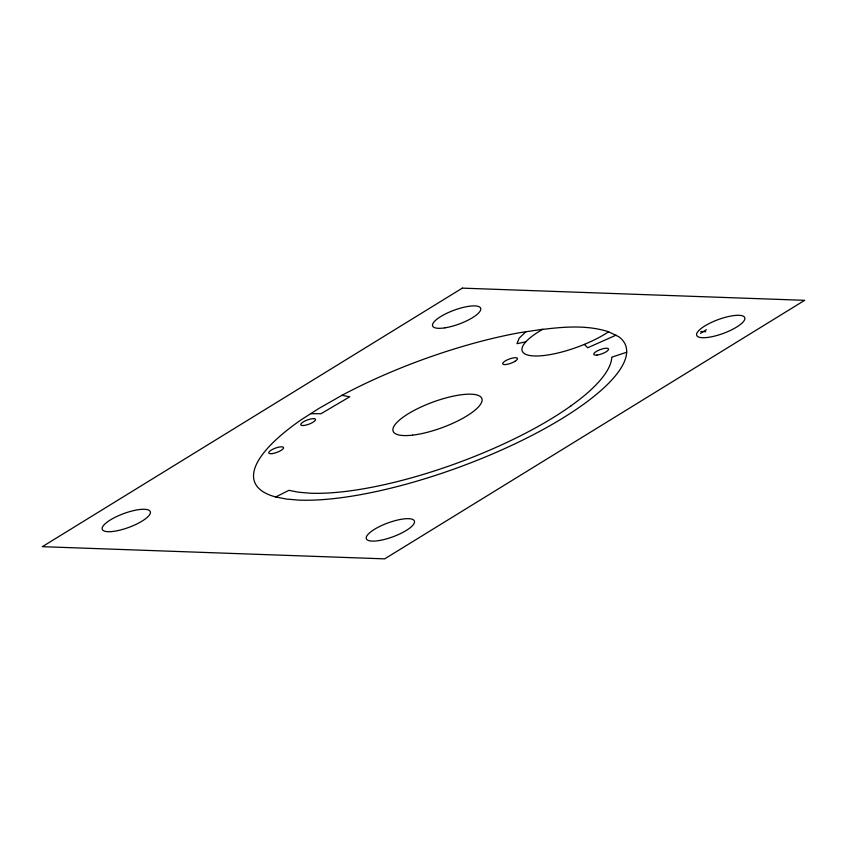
<?xml version="1.0" encoding="UTF-8"?>
<svg xmlns="http://www.w3.org/2000/svg" width="847" height="847" viewBox="0 0 847 847"><rect width="100%" height="100%" fill="white"/><g stroke="black" fill="none" stroke-linecap="round" stroke-linejoin="round"><path stroke-width="1.27" d="M525.987 331.643L519.169 338.186L516.988 343.691L525.849 341.828M571.111 405.766L579.242 399.699A181.851 52.26 -20.2 0 0 611.788 357.159L626.674 352.257M700.437 333.337L706.366 329.695M542.885 329.239L519.37 332.755A197.616 56.791 -20.2 0 0 341.923 395.327L318.938 408.423L301.13 419.816A197.849 56.855 -20.2 0 0 275.762 496.977L286.233 499.031L298.493 500.09A197.616 56.791 -20.2 0 0 588.252 400.822L591.301 398.492A197.616 56.791 -20.2 0 0 618.808 336.735L608.622 331.791A53.456 15.362 -20.2 0 1 534.393 355.962A53.456 15.362 -20.2 0 1 542.482 329.441C564.229 326.709 587.585 324.93 608.622 331.791M275.762 496.977L288.88 490.328L298.515 492.213L309.811 493.187A181.851 52.26 -20.2 0 0 571.132 405.745M616.15 335.116L587.702 347.757L584.314 344.401M310.743 413.664L320.971 413.728L349.769 396.788L341.923 395.327M700.797 331.526L705.689 331.706M462.303 288.139L42.35 546.675L384.697 558.861L804.65 300.325L462.303 288.139M514.955 361.33L513.335 362.22A7.877 2.266 -20.2 0 1 503.012 364.274A7.877 2.266 -20.2 0 1 508.624 359.287L510.561 358.599A7.877 2.266 -20.2 0 1 517.104 358.037A7.877 2.266 -20.2 0 1 514.955 361.33M313.739 418.64L312.289 418.714A7.877 2.266 -20.2 0 0 300.801 424.167A7.877 2.266 -20.2 0 0 310.203 423.701A7.877 2.266 -20.2 0 0 313.739 418.64M597.019 355.052A7.877 2.266 -20.2 0 0 608.569 349.356A7.877 2.266 -20.2 0 0 597.887 350.616A7.877 2.266 -20.2 0 0 597.019 355.052M272.003 453.632A7.877 2.266 -20.2 0 0 283.565 447.936A7.877 2.266 -20.2 0 0 272.872 449.196A7.877 2.266 -20.2 0 0 272.003 453.632M444.802 327.853A25.601 7.358 -20.2 0 0 480.789 308.954A25.601 7.358 -20.2 0 0 444.294 314.523A25.601 7.358 -20.2 0 0 444.802 327.853M111.412 531.598A25.601 7.358 -20.2 0 0 150.205 513.578A25.601 7.358 -20.2 0 0 117.204 516.289A25.601 7.358 -20.2 0 0 111.412 531.598M379.572 540.471A25.601 7.358 -20.2 0 0 414.49 521.371A25.601 7.358 -20.2 0 0 377.053 527.829A25.601 7.358 -20.2 0 0 379.572 540.471M707.266 337.477A25.601 7.358 -20.2 0 0 744.841 318.991A25.601 7.358 -20.2 0 0 710.082 323.067A25.601 7.358 -20.2 0 0 707.266 337.477M412.637 435.136A47.263 13.584 -20.2 0 0 482.007 400.991A47.263 13.584 -20.2 0 0 417.846 408.519A47.263 13.584 -20.2 0 0 412.637 435.136"/></g></svg>
